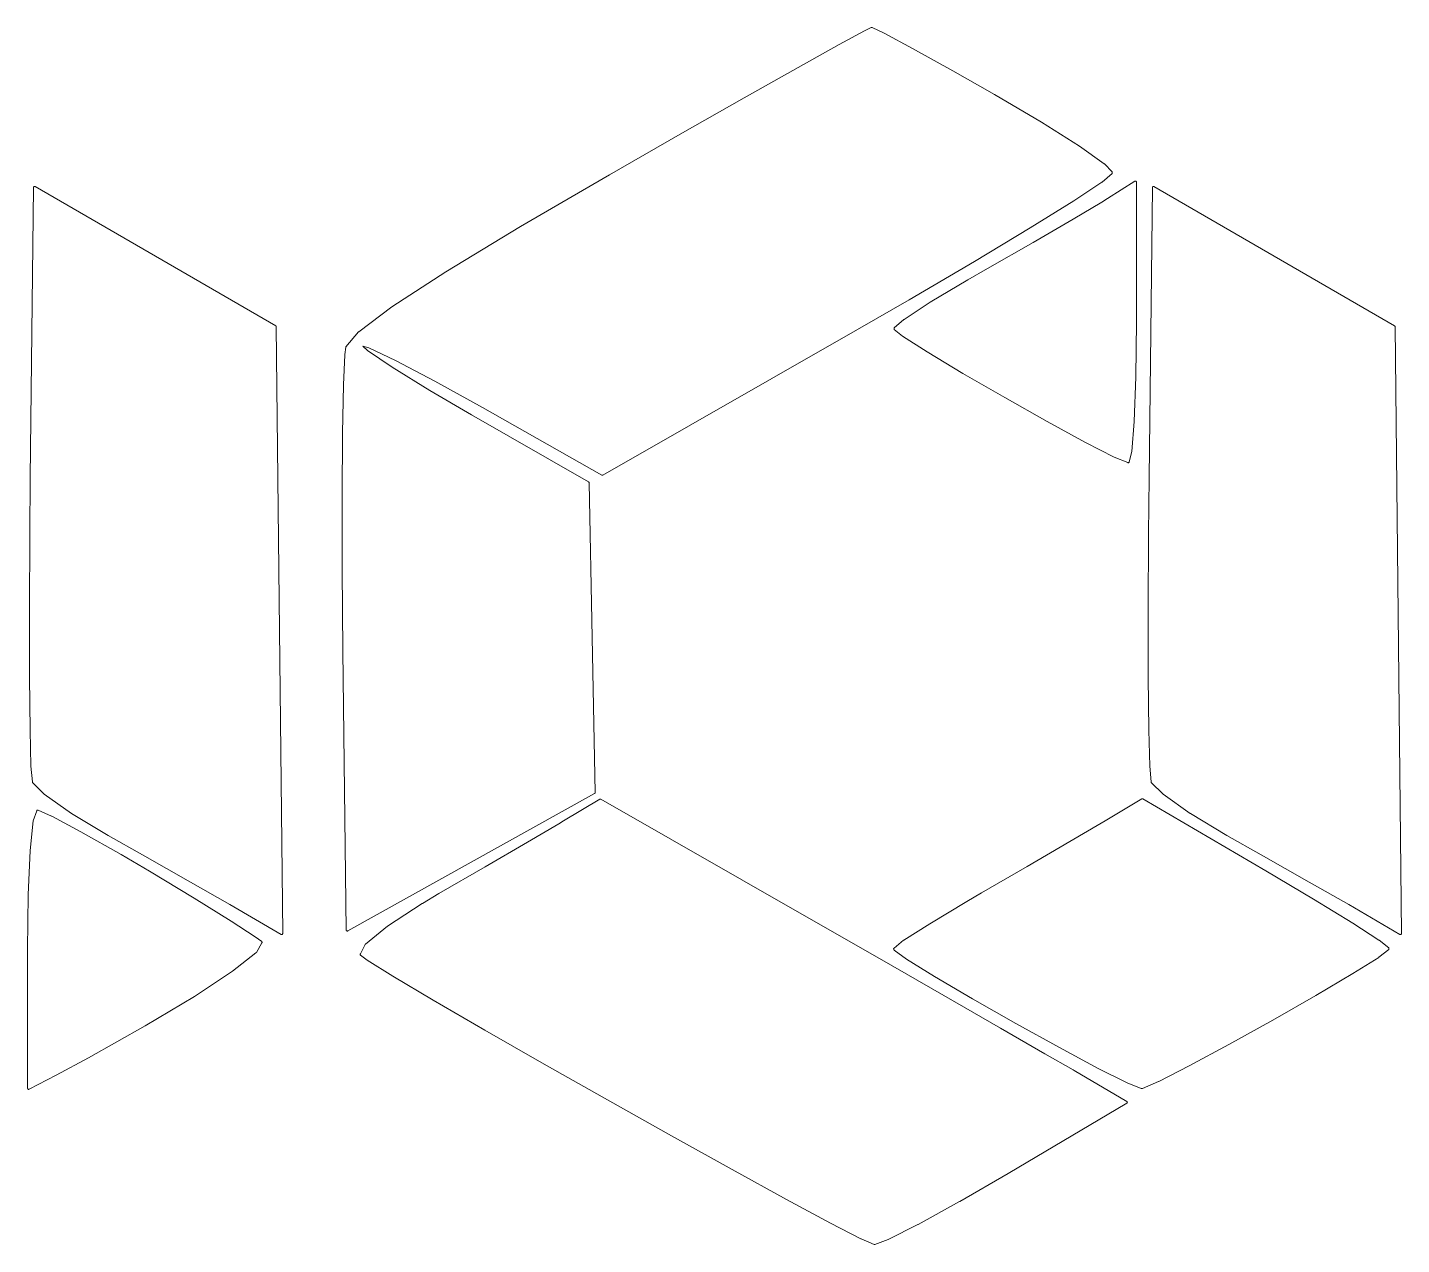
# Model space of a CAD drawing. Header units: millimetres. Extents: x -5 to 795, y -5 to 389.
# Drawn here: x 130.79 to 158.07, y 93 to 117.15 of the extents above; entities that cross this region are included whole.
import ezdxf

# ---------------------------------------------------------------- set-up
doc = ezdxf.new("R2010")
doc.units = ezdxf.units.MM
doc.header["$MEASUREMENT"] = 0
doc.layers.add('Line engraving', color=1, linetype='Continuous', lineweight=0)

msp = doc.modelspace()

# ---------------------------------------------------------------- linework, layer by layer
at = {"layer": 'Line engraving', "linetype": 'Continuous'}
for p, q in [((146.904, 116.814), (147.408, 117.086)), ((147.408, 117.086), (147.543, 117.152)), ((147.408, 117.086), (147.408, 117.086)), ((147.408, 117.086), (147.408, 117.086)), ((147.543, 117.152), (147.547, 117.152)), ((147.547, 117.153), (147.552, 117.154)), ((147.547, 117.152), (147.547, 117.153)), ((147.547, 117.153), (147.547, 117.153)), ((147.552, 117.154), (147.552, 117.154)), ((147.552, 117.154), (147.556, 117.154)), ((147.556, 117.154), (147.556, 117.153)), ((147.556, 117.153), (147.556, 117.153)), ((147.556, 117.153), (147.56, 117.152)), ((147.56, 117.152), (147.56, 117.152)), ((147.56, 117.152), (147.797, 117.04)), ((147.797, 117.04), (147.797, 117.039)), ((147.797, 117.039), (147.797, 117.039)), ((147.797, 117.039), (148.36, 116.737)), ((146.092, 116.359), (146.904, 116.814)), ((146.904, 116.814), (146.904, 116.814)), ((146.904, 116.814), (146.904, 116.814)), ((148.36, 116.737), (148.36, 116.737)), ((148.36, 116.737), (148.36, 116.737)), ((148.36, 116.737), (149.16, 116.292)), ((145.021, 115.756), (146.092, 116.359)), ((146.092, 116.359), (146.092, 116.359)), ((146.092, 116.359), (146.092, 116.359)), ((149.16, 116.292), (149.16, 116.292)), ((149.16, 116.292), (149.16, 116.292)), ((149.16, 116.292), (149.989, 115.822)), ((143.752, 115.034), (145.021, 115.756)), ((145.021, 115.756), (145.021, 115.756)), ((145.021, 115.756), (145.021, 115.756)), ((149.989, 115.822), (149.989, 115.822)), ((149.989, 115.822), (149.989, 115.822)), ((149.989, 115.822), (150.92, 115.275)), ((150.92, 115.275), (150.92, 115.275)), ((150.92, 115.275), (150.924, 115.274)), ((150.924, 115.274), (151.677, 114.798)), ((142.343, 114.227), (143.752, 115.034)), ((143.752, 115.034), (143.752, 115.034)), ((143.752, 115.034), (143.752, 115.034)), ((151.677, 114.798), (151.677, 114.798)), ((151.677, 114.798), (151.677, 114.798)), ((151.677, 114.798), (152.168, 114.448)), ((152.168, 114.448), (152.172, 114.446)), ((152.172, 114.446), (152.172, 114.445)), ((152.172, 114.445), (152.325, 114.286)), ((140.582, 113.205), (142.343, 114.227)), ((142.343, 114.227), (142.343, 114.227)), ((142.343, 114.227), (142.343, 114.227)), ((152.122, 114.084), (151.563, 113.714)), ((152.126, 114.085), (152.122, 114.085)), ((152.122, 114.085), (152.122, 114.084)), ((152.325, 114.256), (152.126, 114.085)), ((152.236, 113.759), (152.773, 114.103)), ((152.325, 114.286), (152.325, 114.284)), ((152.325, 114.284), (152.329, 114.283)), ((152.329, 114.261), (152.325, 114.261)), ((152.325, 114.261), (152.325, 114.259)), ((152.325, 114.259), (152.325, 114.258)), ((152.325, 114.258), (152.325, 114.256)), ((152.329, 114.283), (152.329, 114.281)), ((152.329, 114.281), (152.329, 114.281)), ((152.329, 114.281), (152.329, 114.278)), ((152.329, 114.278), (152.329, 114.276)), ((152.329, 114.276), (152.329, 114.275)), ((152.329, 114.275), (152.329, 114.273)), ((152.329, 114.273), (152.329, 114.271)), ((152.329, 114.271), (152.329, 114.269)), ((152.329, 114.269), (152.329, 114.267)), ((152.329, 114.267), (152.329, 114.266)), ((152.329, 114.266), (152.329, 114.264)), ((152.329, 114.264), (152.329, 114.261)), ((152.773, 114.103), (152.777, 114.103)), ((152.777, 114.104), (152.782, 114.105)), ((152.777, 114.103), (152.777, 114.104)), ((152.777, 114.103), (152.777, 114.103)), ((152.782, 114.105), (152.782, 114.106)), ((152.782, 114.106), (152.786, 114.106)), ((152.782, 114.105), (152.782, 114.105)), ((152.786, 114.106), (152.79, 114.106)), ((152.79, 114.106), (152.79, 114.106)), ((152.79, 114.106), (152.79, 114.106)), ((152.79, 114.106), (152.794, 114.105)), ((152.794, 114.105), (152.794, 114.104)), ((152.794, 114.104), (152.799, 114.103)), ((152.799, 114.103), (152.799, 114.103)), ((152.799, 114.103), (152.799, 114.101)), ((152.799, 114.101), (152.803, 114.099)), ((152.803, 114.099), (152.803, 114.099)), ((152.803, 114.099), (152.803, 114.099)), ((152.803, 114.099), (152.803, 114.096)), ((152.803, 114.096), (152.807, 114.093)), ((152.807, 114.093), (152.807, 114.093)), ((152.807, 114.093), (152.807, 114.092)), ((152.807, 114.092), (152.807, 114.089)), ((152.807, 114.089), (152.807, 114.086)), ((152.807, 114.086), (152.807, 114.085)), ((152.807, 114.085), (152.807, 114.085)), ((152.807, 114.085), (152.807, 111.311)), ((130.846, 108.217), (130.909, 113.979)), ((130.909, 113.979), (130.913, 113.982)), ((130.913, 113.989), (130.917, 113.992)), ((130.913, 113.986), (130.913, 113.989)), ((130.913, 113.982), (130.913, 113.986)), ((130.913, 113.986), (130.913, 113.986)), ((130.913, 113.986), (130.913, 113.986)), ((130.917, 113.994), (130.922, 113.997)), ((130.917, 113.992), (130.917, 113.994)), ((130.917, 113.992), (130.917, 113.992)), ((130.917, 113.992), (130.917, 113.992)), ((130.922, 113.997), (130.926, 113.998)), ((130.922, 113.997), (130.922, 113.997)), ((130.922, 113.997), (130.922, 113.997)), ((130.926, 113.998), (130.93, 114)), ((130.93, 114), (130.93, 114)), ((130.93, 114), (130.93, 114)), ((130.93, 114), (130.93, 114)), ((130.93, 114), (130.934, 114)), ((130.934, 114), (130.934, 114)), ((130.934, 114), (130.934, 114)), ((130.934, 114), (130.939, 113.998)), ((130.939, 113.998), (130.943, 113.997)), ((130.943, 113.997), (133.329, 112.615)), ((153.061, 108.217), (153.124, 113.979)), ((153.124, 113.986), (153.129, 113.989)), ((153.124, 113.982), (153.124, 113.986)), ((153.124, 113.986), (153.124, 113.986)), ((153.124, 113.986), (153.124, 113.986)), ((153.124, 113.979), (153.124, 113.982)), ((153.129, 113.992), (153.133, 113.994)), ((153.129, 113.989), (153.129, 113.992)), ((153.129, 113.992), (153.129, 113.992)), ((153.129, 113.992), (153.129, 113.992)), ((153.133, 113.997), (153.137, 113.998)), ((153.133, 113.994), (153.133, 113.997)), ((153.133, 113.997), (153.133, 113.997)), ((153.133, 113.997), (153.133, 113.997)), ((153.137, 113.998), (153.141, 114)), ((153.141, 114), (153.141, 114)), ((153.141, 114), (153.141, 114)), ((153.141, 114), (153.146, 114)), ((153.146, 114), (153.15, 114)), ((153.15, 114), (153.15, 114)), ((153.15, 114), (153.15, 114)), ((153.15, 114), (153.154, 113.998)), ((153.154, 113.998), (153.154, 113.997)), ((153.154, 113.997), (155.545, 112.615)), ((151.563, 113.713), (150.7, 113.178)), ((151.555, 113.351), (152.122, 113.687)), ((151.563, 113.714), (151.563, 113.714)), ((151.563, 113.714), (151.563, 113.713)), ((152.122, 113.687), (152.236, 113.759)), ((150.755, 112.887), (151.555, 113.351)), ((151.555, 113.351), (151.555, 113.351)), ((139.097, 112.304), (140.582, 113.204)), ((140.582, 113.204), (140.582, 113.205)), ((140.582, 113.205), (140.582, 113.205)), ((150.7, 113.177), (149.591, 112.512)), ((150.7, 113.178), (150.7, 113.178)), ((150.7, 113.178), (150.7, 113.177)), ((149.849, 112.371), (150.755, 112.887)), ((150.755, 112.887), (150.755, 112.887)), ((133.329, 112.615), (135.72, 111.234)), ((149.591, 112.512), (148.296, 111.75)), ((149.591, 112.512), (149.591, 112.512)), ((149.591, 112.512), (149.591, 112.512)), ((155.545, 112.615), (157.931, 111.234)), ((138.026, 111.61), (139.097, 112.304)), ((139.097, 112.304), (139.097, 112.304)), ((139.097, 112.304), (139.097, 112.304)), ((148.711, 111.699), (149.46, 112.147)), ((149.46, 112.147), (149.849, 112.371)), ((149.46, 112.147), (149.46, 112.147)), ((149.46, 112.147), (149.46, 112.147)), ((149.849, 112.371), (149.849, 112.371)), ((149.849, 112.371), (149.849, 112.371)), ((137.366, 111.116), (138.026, 111.609)), ((138.026, 111.609), (138.026, 111.61)), ((138.026, 111.609), (138.026, 111.609)), ((148.296, 111.75), (147.268, 111.159)), ((148.195, 111.361), (148.711, 111.699)), ((148.296, 111.75), (148.296, 111.75)), ((148.296, 111.75), (148.296, 111.75)), ((148.711, 111.699), (148.711, 111.699)), ((148.711, 111.699), (148.711, 111.699)), ((148, 111.192), (148.19, 111.36)), ((148.19, 111.36), (148.195, 111.36)), ((148.195, 111.36), (148.195, 111.361)), ((152.807, 111.31), (152.794, 110.223)), ((152.807, 111.311), (152.807, 111.31)), ((152.807, 111.31), (152.807, 111.31)), ((135.72, 111.234), (135.72, 111.232)), ((135.72, 111.232), (135.724, 111.23)), ((135.724, 111.23), (135.724, 111.229)), ((135.724, 111.229), (135.724, 111.229)), ((135.724, 111.229), (135.729, 111.226)), ((135.729, 111.226), (135.729, 111.223)), ((135.729, 111.223), (135.729, 111.223)), ((135.729, 111.223), (135.729, 111.223)), ((135.729, 111.223), (135.729, 111.219)), ((135.729, 111.219), (135.729, 111.216)), ((135.729, 111.216), (135.792, 105.194)), ((137.112, 110.819), (137.362, 111.113)), ((137.362, 111.113), (137.366, 111.115)), ((137.366, 111.115), (137.366, 111.116)), ((147.268, 111.159), (142.216, 108.269)), ((147.268, 111.159), (147.268, 111.159)), ((147.268, 111.159), (147.268, 111.159)), ((147.996, 111.186), (148, 111.189)), ((147.996, 111.183), (147.996, 111.186)), ((147.996, 111.186), (147.996, 111.186)), ((147.996, 111.186), (147.996, 111.186)), ((147.996, 111.18), (147.996, 111.183)), ((147.996, 111.179), (147.996, 111.18)), ((147.996, 111.175), (147.996, 111.179)), ((147.996, 111.179), (147.996, 111.179)), ((147.996, 111.172), (147.996, 111.175)), ((147.996, 111.168), (147.996, 111.172)), ((147.996, 111.172), (147.996, 111.172)), ((147.996, 111.172), (147.996, 111.172)), ((147.996, 111.165), (147.996, 111.168)), ((148, 111.162), (147.996, 111.165)), ((147.996, 111.165), (147.996, 111.165)), ((147.996, 111.165), (147.996, 111.165)), ((148, 111.189), (148, 111.192)), ((148, 111.16), (148, 111.162)), ((148.161, 111.026), (148, 111.16)), ((157.931, 111.234), (157.936, 111.232)), ((157.936, 111.232), (157.936, 111.23)), ((157.936, 111.23), (157.94, 111.229)), ((157.94, 111.229), (157.94, 111.229)), ((157.94, 111.229), (157.94, 111.226)), ((157.94, 111.226), (157.94, 111.223)), ((157.94, 111.223), (157.94, 111.223)), ((157.94, 111.223), (157.94, 111.223)), ((157.94, 111.223), (157.944, 111.219)), ((157.944, 111.219), (157.944, 111.216)), ((157.944, 111.216), (158.071, 99.172)), ((137.091, 110.662), (137.108, 110.808)), ((137.108, 110.815), (137.112, 110.817)), ((137.108, 110.814), (137.108, 110.815)), ((137.108, 110.813), (137.108, 110.814)), ((137.108, 110.811), (137.108, 110.813)), ((137.108, 110.808), (137.108, 110.811)), ((137.112, 110.817), (137.112, 110.819)), ((137.565, 110.797), (137.447, 110.831)), ((137.447, 110.831), (137.54, 110.743)), ((138.098, 110.544), (137.565, 110.797)), ((148.165, 111.026), (148.161, 111.026)), ((148.165, 111.025), (148.165, 111.026)), ((148.652, 110.714), (148.165, 111.025)), ((137.062, 110.063), (137.091, 110.66)), ((137.091, 110.661), (137.091, 110.662)), ((137.091, 110.66), (137.091, 110.661)), ((137.54, 110.743), (138.031, 110.414)), ((138.881, 110.134), (138.098, 110.544)), ((149.363, 110.289), (148.652, 110.714)), ((148.652, 110.714), (148.652, 110.714)), ((148.652, 110.714), (148.652, 110.714)), ((138.031, 110.414), (138.78, 109.952)), ((150.192, 109.809), (149.363, 110.289)), ((149.363, 110.289), (149.363, 110.289)), ((149.363, 110.289), (149.363, 110.289)), ((152.794, 110.223), (152.765, 109.336)), ((152.794, 110.223), (152.794, 110.223)), ((152.794, 110.223), (152.794, 110.223)), ((137.045, 109.102), (137.062, 110.063)), ((137.062, 110.063), (137.062, 110.063)), ((137.062, 110.063), (137.062, 110.063)), ((138.78, 109.952), (139.609, 109.468)), ((139.825, 109.611), (138.881, 110.134)), ((151.034, 109.333), (150.192, 109.809)), ((150.192, 109.809), (150.192, 109.809)), ((150.192, 109.809), (150.192, 109.809)), ((139.609, 109.468), (141.928, 108.138)), ((142.194, 108.269), (139.825, 109.611)), ((139.825, 109.611), (139.825, 109.611)), ((151.038, 109.333), (151.034, 109.333)), ((151.038, 109.332), (151.038, 109.333)), ((151.796, 108.919), (151.038, 109.332)), ((152.765, 109.335), (152.718, 108.741)), ((152.765, 109.336), (152.765, 109.335)), ((152.765, 109.335), (152.765, 109.335)), ((137.036, 107.853), (137.045, 109.102)), ((137.045, 109.102), (137.045, 109.102)), ((137.045, 109.102), (137.045, 109.102)), ((152.363, 108.628), (151.796, 108.919)), ((151.796, 108.919), (151.796, 108.919)), ((151.796, 108.919), (151.796, 108.919)), ((152.363, 108.627), (152.363, 108.628)), ((152.363, 108.628), (152.363, 108.628)), ((152.638, 108.517), (152.363, 108.627)), ((152.718, 108.737), (152.667, 108.531)), ((152.718, 108.741), (152.718, 108.739)), ((152.718, 108.739), (152.718, 108.737)), ((152.642, 108.516), (152.638, 108.517)), ((152.642, 108.516), (152.642, 108.516)), ((152.642, 108.516), (152.642, 108.516)), ((152.646, 108.516), (152.642, 108.516)), ((152.642, 108.516), (152.642, 108.516)), ((152.651, 108.516), (152.646, 108.516)), ((152.655, 108.518), (152.651, 108.516)), ((152.651, 108.516), (152.651, 108.516)), ((152.651, 108.516), (152.651, 108.516)), ((152.659, 108.519), (152.655, 108.518)), ((152.663, 108.524), (152.659, 108.522)), ((152.659, 108.522), (152.659, 108.52)), ((152.659, 108.52), (152.659, 108.52)), ((152.659, 108.52), (152.659, 108.519)), ((152.667, 108.531), (152.663, 108.528)), ((152.663, 108.528), (152.663, 108.525)), ((152.663, 108.525), (152.663, 108.525)), ((152.663, 108.525), (152.663, 108.524)), ((130.837, 107.106), (130.846, 108.217)), ((130.846, 108.217), (130.846, 108.217)), ((130.846, 108.217), (130.846, 108.217)), ((141.928, 108.138), (141.932, 108.135)), ((141.932, 108.135), (141.936, 108.133)), ((141.936, 108.133), (141.936, 108.133)), ((141.936, 108.133), (141.936, 108.133)), ((141.936, 108.133), (141.936, 108.13)), ((141.936, 108.13), (141.941, 108.127)), ((141.941, 108.127), (141.941, 108.127)), ((141.941, 108.127), (141.941, 108.126)), ((141.941, 108.126), (141.941, 108.123)), ((141.941, 108.123), (141.941, 108.119)), ((141.941, 108.119), (142, 105.044)), ((142.199, 108.268), (142.194, 108.269)), ((142.203, 108.267), (142.199, 108.268)), ((142.207, 108.267), (142.203, 108.267)), ((142.203, 108.267), (142.203, 108.267)), ((142.203, 108.267), (142.203, 108.267)), ((142.211, 108.267), (142.207, 108.267)), ((142.216, 108.269), (142.211, 108.268)), ((142.211, 108.268), (142.211, 108.267)), ((142.211, 108.267), (142.211, 108.267)), ((142.211, 108.267), (142.211, 108.267)), ((153.048, 107.106), (153.061, 108.217)), ((153.061, 108.217), (153.061, 108.217)), ((153.061, 108.217), (153.061, 108.217)), ((137.04, 106.389), (137.036, 107.853)), ((137.036, 107.853), (137.036, 107.853)), ((137.036, 107.853), (137.036, 107.853)), ((130.829, 105.582), (130.837, 107.106)), ((130.837, 107.106), (130.837, 107.106)), ((130.837, 107.106), (130.837, 107.106)), ((153.04, 105.582), (153.048, 107.106)), ((153.048, 107.106), (153.048, 107.106)), ((153.048, 107.106), (153.048, 107.106)), ((137.053, 104.785), (137.04, 106.389)), ((137.04, 106.389), (137.04, 106.389)), ((137.04, 106.389), (137.04, 106.389)), ((130.829, 105.581), (130.829, 105.582)), ((130.833, 104.259), (130.829, 105.581)), ((130.829, 105.581), (130.829, 105.581)), ((153.04, 105.581), (153.04, 105.582)), ((153.044, 104.259), (153.04, 105.581)), ((153.04, 105.581), (153.04, 105.581)), ((135.792, 105.194), (135.792, 105.194)), ((135.792, 105.194), (135.86, 99.172)), ((142, 105.044), (142.063, 101.969)), ((137.121, 99.241), (137.053, 104.785)), ((137.053, 104.785), (137.053, 104.785)), ((137.053, 104.785), (137.053, 104.785)), ((130.833, 104.258), (130.833, 104.259)), ((130.841, 103.205), (130.833, 104.258)), ((130.833, 104.258), (130.833, 104.258)), ((153.044, 104.258), (153.044, 104.259)), ((153.052, 103.205), (153.044, 104.258)), ((153.044, 104.258), (153.044, 104.258)), ((130.858, 102.491), (130.841, 103.205)), ((130.841, 103.205), (130.841, 103.205)), ((130.841, 103.205), (130.841, 103.205)), ((153.074, 102.491), (153.052, 103.205)), ((153.052, 103.205), (153.052, 103.205)), ((153.052, 103.205), (153.052, 103.205)), ((130.858, 102.49), (130.858, 102.491)), ((130.858, 102.491), (130.858, 102.491)), ((130.888, 102.185), (130.858, 102.49)), ((153.074, 102.49), (153.074, 102.491)), ((153.074, 102.491), (153.074, 102.491)), ((153.099, 102.185), (153.074, 102.49)), ((130.888, 102.18), (130.888, 102.185)), ((130.888, 102.178), (130.888, 102.18)), ((130.888, 102.175), (130.888, 102.178)), ((130.888, 102.178), (130.888, 102.178)), ((130.888, 102.178), (130.888, 102.178)), ((130.892, 102.172), (130.888, 102.175)), ((131.125, 101.938), (130.892, 102.172)), ((153.099, 102.18), (153.099, 102.185)), ((153.099, 102.178), (153.099, 102.18)), ((153.103, 102.175), (153.099, 102.178)), ((153.099, 102.178), (153.099, 102.178)), ((153.099, 102.178), (153.099, 102.178)), ((153.103, 102.172), (153.103, 102.175)), ((153.336, 101.938), (153.103, 102.172)), ((131.125, 101.937), (131.125, 101.938)), ((131.125, 101.936), (131.125, 101.937)), ((131.666, 101.555), (131.125, 101.936)), ((142.051, 101.95), (139.601, 100.587)), ((141.433, 101.405), (142.152, 101.835)), ((142.055, 101.952), (142.051, 101.95)), ((142.051, 101.95), (142.051, 101.95)), ((142.051, 101.95), (142.051, 101.95)), ((142.059, 101.958), (142.055, 101.955)), ((142.055, 101.955), (142.055, 101.955)), ((142.055, 101.955), (142.055, 101.955)), ((142.055, 101.955), (142.055, 101.952)), ((142.063, 101.969), (142.059, 101.968)), ((142.059, 101.968), (142.063, 101.968)), ((142.063, 101.968), (142.059, 101.965)), ((142.059, 101.965), (142.059, 101.961)), ((142.059, 101.961), (142.059, 101.961)), ((142.059, 101.961), (142.059, 101.961)), ((142.059, 101.961), (142.059, 101.958)), ((142.152, 101.836), (142.156, 101.837)), ((142.152, 101.835), (142.152, 101.836)), ((142.152, 101.836), (142.152, 101.836)), ((142.156, 101.837), (142.161, 101.838)), ((142.161, 101.838), (142.161, 101.838)), ((142.161, 101.838), (142.161, 101.838)), ((142.161, 101.838), (142.165, 101.838)), ((142.165, 101.838), (142.165, 101.838)), ((142.165, 101.838), (142.165, 101.838)), ((142.165, 101.838), (142.165, 101.838)), ((142.165, 101.838), (142.169, 101.837)), ((142.169, 101.837), (142.173, 101.836)), ((142.173, 101.836), (142.173, 101.836)), ((142.173, 101.836), (142.173, 101.836)), ((142.173, 101.836), (146.35, 99.447)), ((152.189, 101.41), (152.913, 101.844)), ((152.913, 101.844), (152.917, 101.845)), ((152.917, 101.846), (152.921, 101.847)), ((152.917, 101.845), (152.917, 101.846)), ((152.917, 101.845), (152.917, 101.845)), ((152.921, 101.847), (152.921, 101.847)), ((152.921, 101.847), (152.921, 101.847)), ((152.921, 101.847), (152.926, 101.847)), ((152.926, 101.847), (152.93, 101.847)), ((152.93, 101.847), (152.93, 101.847)), ((152.93, 101.847), (152.93, 101.847)), ((152.93, 101.847), (152.934, 101.846)), ((152.934, 101.846), (152.934, 101.845)), ((152.934, 101.845), (152.938, 101.845)), ((152.938, 101.845), (152.938, 101.845)), ((152.938, 101.845), (155.376, 100.417)), ((153.336, 101.937), (153.336, 101.938)), ((153.34, 101.936), (153.336, 101.937)), ((153.878, 101.555), (153.34, 101.936)), ((130.905, 101.411), (130.973, 101.608)), ((130.973, 101.611), (130.973, 101.614)), ((130.973, 101.614), (130.977, 101.614)), ((130.973, 101.608), (130.973, 101.611)), ((130.977, 101.617), (130.981, 101.619)), ((130.977, 101.615), (130.977, 101.617)), ((130.977, 101.614), (130.977, 101.615)), ((130.981, 101.62), (130.985, 101.621)), ((130.981, 101.619), (130.981, 101.62)), ((130.981, 101.619), (130.981, 101.619)), ((130.985, 101.621), (130.985, 101.622)), ((130.985, 101.622), (130.985, 101.622)), ((130.985, 101.622), (130.989, 101.622)), ((130.989, 101.622), (130.989, 101.623)), ((130.989, 101.623), (130.994, 101.623)), ((130.994, 101.623), (130.994, 101.623)), ((130.994, 101.623), (130.994, 101.623)), ((130.994, 101.623), (130.998, 101.622)), ((130.998, 101.622), (131.002, 101.621)), ((131.002, 101.621), (131.269, 101.503)), ((131.269, 101.503), (131.269, 101.502)), ((131.269, 101.502), (131.273, 101.502)), ((131.273, 101.502), (131.853, 101.19)), ((131.666, 101.554), (131.666, 101.555)), ((131.666, 101.555), (131.666, 101.555)), ((132.394, 101.118), (131.666, 101.554)), ((153.882, 101.555), (153.878, 101.555)), ((153.882, 101.554), (153.882, 101.555)), ((154.605, 101.118), (153.882, 101.554)), ((130.846, 100.82), (130.905, 101.406)), ((130.905, 101.408), (130.905, 101.411)), ((130.905, 101.406), (130.905, 101.408)), ((140.718, 100.985), (141.34, 101.35)), ((141.34, 101.35), (141.433, 101.405)), ((151.487, 100.997), (152.105, 101.36)), ((152.105, 101.36), (152.189, 101.41)), ((131.853, 101.19), (131.853, 101.19)), ((131.853, 101.19), (131.853, 101.19)), ((131.853, 101.19), (132.648, 100.738)), ((133.076, 100.735), (132.394, 101.118)), ((132.394, 101.118), (132.394, 101.118)), ((132.394, 101.118), (132.394, 101.118)), ((139.876, 100.493), (140.718, 100.985)), ((140.718, 100.985), (140.718, 100.985)), ((150.641, 100.505), (151.487, 100.997)), ((155.287, 100.735), (154.605, 101.118)), ((154.605, 101.118), (154.605, 101.118)), ((154.605, 101.118), (154.605, 101.118)), ((130.807, 99.938), (130.846, 100.819)), ((130.846, 100.819), (130.846, 100.82)), ((130.846, 100.819), (130.846, 100.819)), ((132.648, 100.738), (132.648, 100.738)), ((132.648, 100.738), (132.648, 100.738)), ((132.648, 100.738), (133.211, 100.407)), ((134.028, 100.193), (133.076, 100.735)), ((133.076, 100.735), (133.076, 100.735)), ((156.239, 100.193), (155.287, 100.735)), ((155.287, 100.735), (155.287, 100.735)), ((133.211, 100.407), (133.211, 100.407)), ((133.211, 100.407), (133.211, 100.407)), ((133.211, 100.407), (134.1, 99.874)), ((139.601, 100.587), (137.15, 99.223)), ((138.957, 99.964), (139.876, 100.493)), ((139.601, 100.587), (139.601, 100.587)), ((139.876, 100.493), (139.876, 100.493)), ((149.731, 99.978), (150.641, 100.505)), ((150.641, 100.505), (150.641, 100.505)), ((155.376, 100.417), (155.376, 100.417)), ((155.376, 100.417), (155.376, 100.417)), ((155.376, 100.417), (156.323, 99.854)), ((134.806, 99.745), (134.028, 100.193)), ((157.022, 99.745), (156.239, 100.193)), ((130.791, 98.855), (130.807, 99.937)), ((130.807, 99.937), (130.807, 99.938)), ((130.807, 99.937), (130.807, 99.937)), ((134.1, 99.874), (134.1, 99.874)), ((134.1, 99.874), (134.1, 99.874)), ((134.1, 99.874), (134.832, 99.42)), ((138.632, 99.769), (138.957, 99.964)), ((138.957, 99.964), (138.957, 99.964)), ((138.957, 99.964), (138.957, 99.964)), ((149.439, 99.807), (149.731, 99.978)), ((149.731, 99.978), (149.731, 99.978)), ((149.731, 99.978), (149.731, 99.978)), ((156.323, 99.854), (156.323, 99.854)), ((156.323, 99.854), (156.323, 99.853)), ((156.323, 99.853), (157.102, 99.377)), ((135.826, 99.153), (134.806, 99.745)), ((137.938, 99.316), (138.627, 99.768)), ((138.627, 99.768), (138.632, 99.768)), ((138.632, 99.768), (138.632, 99.769)), ((148.703, 99.366), (149.439, 99.807)), ((149.439, 99.807), (149.439, 99.807)), ((149.439, 99.807), (149.439, 99.807)), ((158.037, 99.153), (157.022, 99.745)), ((134.832, 99.42), (134.832, 99.42)), ((134.832, 99.42), (134.832, 99.42)), ((134.832, 99.42), (135.314, 99.107)), ((137.502, 98.962), (137.938, 99.315)), ((137.938, 99.315), (137.938, 99.316)), ((137.938, 99.315), (137.938, 99.315)), ((146.35, 99.447), (146.35, 99.447)), ((146.35, 99.447), (147.704, 98.673)), ((148.19, 99.038), (148.703, 99.366)), ((148.703, 99.366), (148.703, 99.366)), ((148.703, 99.366), (148.703, 99.366)), ((157.102, 99.377), (157.102, 99.377)), ((157.102, 99.377), (157.102, 99.377)), ((157.102, 99.377), (157.623, 99.039)), ((135.314, 99.107), (135.314, 99.107)), ((135.314, 99.107), (135.314, 99.106)), ((135.314, 99.106), (135.441, 99.012)), ((135.83, 99.152), (135.826, 99.153)), ((135.826, 99.153), (135.826, 99.153)), ((135.826, 99.153), (135.826, 99.153)), ((135.835, 99.15), (135.83, 99.152)), ((135.835, 99.15), (135.835, 99.15)), ((135.839, 99.15), (135.835, 99.15)), ((135.835, 99.15), (135.835, 99.15)), ((135.843, 99.152), (135.839, 99.15)), ((135.839, 99.15), (135.839, 99.15)), ((135.839, 99.15), (135.839, 99.15)), ((135.839, 99.15), (135.839, 99.15)), ((135.847, 99.153), (135.843, 99.152)), ((135.851, 99.155), (135.847, 99.153)), ((135.847, 99.153), (135.847, 99.153)), ((135.847, 99.153), (135.847, 99.153)), ((135.856, 99.161), (135.851, 99.158)), ((135.851, 99.158), (135.851, 99.158)), ((135.851, 99.158), (135.851, 99.158)), ((135.851, 99.158), (135.851, 99.155)), ((135.86, 99.171), (135.856, 99.168)), ((135.856, 99.168), (135.856, 99.164)), ((135.856, 99.164), (135.856, 99.164)), ((135.856, 99.164), (135.856, 99.164)), ((135.856, 99.164), (135.856, 99.161)), ((135.86, 99.172), (135.86, 99.172)), ((135.86, 99.172), (135.86, 99.171)), ((137.121, 99.238), (137.121, 99.241)), ((137.121, 99.235), (137.121, 99.238)), ((137.121, 99.234), (137.121, 99.235)), ((137.121, 99.235), (137.121, 99.235)), ((137.125, 99.232), (137.121, 99.234)), ((137.125, 99.229), (137.125, 99.232)), ((137.125, 99.228), (137.125, 99.229)), ((137.129, 99.226), (137.125, 99.228)), ((137.125, 99.228), (137.125, 99.228)), ((137.129, 99.224), (137.129, 99.226)), ((137.134, 99.224), (137.129, 99.224)), ((137.134, 99.223), (137.134, 99.224)), ((137.134, 99.222), (137.134, 99.223)), ((137.138, 99.221), (137.134, 99.222)), ((137.142, 99.221), (137.138, 99.221)), ((137.138, 99.221), (137.138, 99.221)), ((137.138, 99.221), (137.138, 99.221)), ((137.146, 99.221), (137.142, 99.221)), ((137.15, 99.222), (137.146, 99.221)), ((137.146, 99.221), (137.146, 99.221)), ((137.146, 99.221), (137.146, 99.221)), ((137.15, 99.223), (137.15, 99.222)), ((147.996, 98.883), (148.186, 99.037)), ((148.186, 99.037), (148.19, 99.037)), ((148.19, 99.037), (148.19, 99.038)), ((157.623, 99.039), (157.627, 99.038)), ((157.627, 99.038), (157.627, 99.037)), ((157.627, 99.037), (157.817, 98.888)), ((158.041, 99.152), (158.037, 99.153)), ((158.037, 99.153), (158.037, 99.153)), ((158.037, 99.153), (158.037, 99.153)), ((158.046, 99.15), (158.041, 99.152)), ((158.046, 99.15), (158.046, 99.15)), ((158.05, 99.15), (158.046, 99.15)), ((158.046, 99.15), (158.046, 99.15)), ((158.054, 99.15), (158.05, 99.15)), ((158.058, 99.152), (158.054, 99.15)), ((158.054, 99.15), (158.054, 99.15)), ((158.054, 99.15), (158.054, 99.15)), ((158.063, 99.155), (158.058, 99.153)), ((158.058, 99.153), (158.058, 99.153)), ((158.058, 99.153), (158.058, 99.153)), ((158.058, 99.153), (158.058, 99.152)), ((158.067, 99.158), (158.063, 99.155)), ((158.071, 99.164), (158.067, 99.161)), ((158.067, 99.161), (158.067, 99.158)), ((158.067, 99.158), (158.067, 99.158)), ((158.067, 99.158), (158.067, 99.158)), ((158.071, 99.172), (158.071, 99.172)), ((158.071, 99.172), (158.071, 99.171)), ((158.071, 99.171), (158.071, 99.168)), ((158.071, 99.168), (158.071, 99.164)), ((158.071, 99.164), (158.071, 99.164)), ((158.071, 99.164), (158.071, 99.164)), ((130.791, 96.1), (130.791, 98.855)), ((130.791, 98.855), (130.791, 98.855)), ((130.791, 98.855), (130.791, 98.855)), ((135.327, 98.79), (134.861, 98.425)), ((135.331, 98.79), (135.327, 98.79)), ((135.327, 98.79), (135.327, 98.79)), ((135.335, 98.795), (135.331, 98.793)), ((135.331, 98.793), (135.331, 98.79)), ((135.445, 98.984), (135.335, 98.796)), ((135.335, 98.796), (135.335, 98.795)), ((135.335, 98.795), (135.335, 98.795)), ((135.441, 99.012), (135.441, 99.011)), ((135.441, 99.011), (135.441, 99.011)), ((135.441, 99.011), (135.445, 99.009)), ((135.445, 99.009), (135.445, 99.007)), ((135.445, 99.007), (135.445, 99.006)), ((135.445, 99.006), (135.445, 99.005)), ((135.445, 99.005), (135.445, 99.002)), ((135.445, 99.002), (135.449, 99)), ((135.449, 98.991), (135.445, 98.988)), ((135.445, 98.988), (135.445, 98.985)), ((135.445, 98.985), (135.445, 98.984)), ((135.445, 98.984), (135.445, 98.984)), ((135.449, 99), (135.449, 98.999)), ((135.449, 98.999), (135.449, 98.998)), ((135.449, 98.998), (135.449, 98.996)), ((135.449, 98.996), (135.449, 98.993)), ((135.449, 98.993), (135.449, 98.992)), ((135.449, 98.992), (135.449, 98.991)), ((137.396, 98.763), (137.4, 98.766)), ((137.396, 98.76), (137.396, 98.763)), ((137.396, 98.759), (137.396, 98.76)), ((137.396, 98.756), (137.396, 98.759)), ((137.396, 98.759), (137.396, 98.759)), ((137.396, 98.752), (137.396, 98.756)), ((137.4, 98.767), (137.497, 98.956)), ((137.4, 98.766), (137.4, 98.767)), ((137.4, 98.766), (137.4, 98.766)), ((137.497, 98.959), (137.502, 98.961)), ((137.497, 98.957), (137.497, 98.959)), ((137.497, 98.956), (137.497, 98.957)), ((137.497, 98.956), (137.497, 98.956)), ((137.502, 98.961), (137.502, 98.962)), ((137.502, 98.962), (137.502, 98.962)), ((147.987, 98.872), (147.992, 98.875)), ((147.987, 98.87), (147.987, 98.872)), ((147.987, 98.872), (147.987, 98.872)), ((147.987, 98.868), (147.987, 98.87)), ((147.987, 98.865), (147.987, 98.868)), ((147.987, 98.864), (147.987, 98.865)), ((147.987, 98.863), (147.987, 98.864)), ((147.992, 98.861), (147.987, 98.863)), ((147.992, 98.879), (147.996, 98.881)), ((147.992, 98.878), (147.992, 98.879)), ((147.992, 98.877), (147.992, 98.878)), ((147.992, 98.875), (147.992, 98.877)), ((147.992, 98.858), (147.992, 98.861)), ((147.996, 98.849), (147.992, 98.858)), ((147.996, 98.881), (147.996, 98.883)), ((147.996, 98.848), (147.996, 98.849)), ((147.996, 98.846), (147.996, 98.848)), ((147.996, 98.844), (147.996, 98.846)), ((147.996, 98.843), (147.996, 98.844)), ((148, 98.842), (147.996, 98.843)), ((148, 98.841), (148, 98.842)), ((148.241, 98.661), (148, 98.841)), ((157.817, 98.855), (157.623, 98.7)), ((157.817, 98.888), (157.817, 98.888)), ((157.817, 98.888), (157.817, 98.887)), ((157.817, 98.887), (157.817, 98.885)), ((157.817, 98.885), (157.821, 98.883)), ((157.821, 98.861), (157.817, 98.858)), ((157.817, 98.858), (157.817, 98.855)), ((157.817, 98.855), (157.817, 98.855)), ((157.817, 98.855), (157.817, 98.855)), ((157.821, 98.883), (157.821, 98.882)), ((157.821, 98.882), (157.821, 98.882)), ((157.821, 98.882), (157.821, 98.878)), ((157.821, 98.878), (157.821, 98.876)), ((157.821, 98.876), (157.821, 98.875)), ((157.821, 98.875), (157.821, 98.874)), ((157.821, 98.874), (157.821, 98.872)), ((157.821, 98.872), (157.821, 98.868)), ((157.821, 98.868), (157.821, 98.868)), ((157.821, 98.868), (157.821, 98.867)), ((157.821, 98.867), (157.821, 98.864)), ((157.821, 98.864), (157.821, 98.861)), ((157.821, 98.861), (157.821, 98.861)), ((157.821, 98.861), (157.821, 98.861)), ((137.396, 98.749), (137.396, 98.752)), ((137.396, 98.752), (137.396, 98.752)), ((137.396, 98.752), (137.396, 98.752)), ((137.4, 98.745), (137.396, 98.749)), ((137.4, 98.742), (137.4, 98.745)), ((137.4, 98.745), (137.4, 98.745)), ((137.4, 98.745), (137.4, 98.745)), ((137.404, 98.74), (137.4, 98.742)), ((137.536, 98.646), (137.404, 98.74)), ((137.404, 98.74), (137.404, 98.74)), ((137.404, 98.74), (137.404, 98.74)), ((137.536, 98.645), (137.536, 98.646)), ((137.536, 98.646), (137.536, 98.646)), ((138.043, 98.326), (137.536, 98.645)), ((147.704, 98.673), (147.704, 98.673)), ((147.704, 98.673), (148.982, 97.939)), ((148.246, 98.661), (148.241, 98.661)), ((148.246, 98.66), (148.246, 98.661)), ((148.796, 98.321), (148.246, 98.66)), ((157.618, 98.698), (157.106, 98.376)), ((157.623, 98.7), (157.618, 98.699)), ((157.618, 98.699), (157.618, 98.698)), ((134.861, 98.424), (134.104, 97.925)), ((134.861, 98.425), (134.861, 98.424)), ((134.861, 98.424), (134.861, 98.424)), ((138.847, 97.85), (138.043, 98.326)), ((138.043, 98.326), (138.043, 98.326)), ((138.043, 98.326), (138.043, 98.326)), ((149.553, 97.878), (148.796, 98.321)), ((148.796, 98.321), (148.796, 98.321)), ((148.796, 98.321), (148.796, 98.321)), ((157.102, 98.375), (156.37, 97.941)), ((157.106, 98.375), (157.102, 98.375)), ((157.106, 98.376), (157.106, 98.375)), ((148.982, 97.939), (148.982, 97.939)), ((148.982, 97.939), (148.982, 97.939)), ((148.982, 97.939), (150.107, 97.294)), ((156.37, 97.941), (155.515, 97.454)), ((156.37, 97.941), (156.37, 97.941)), ((156.37, 97.941), (156.37, 97.941)), ((134.104, 97.925), (133.126, 97.338)), ((134.104, 97.925), (134.104, 97.925)), ((134.104, 97.925), (134.104, 97.925)), ((139.871, 97.255), (138.847, 97.85)), ((138.847, 97.85), (138.847, 97.85)), ((138.847, 97.85), (138.847, 97.85)), ((150.412, 97.388), (149.553, 97.878)), ((149.553, 97.878), (149.553, 97.878)), ((149.553, 97.878), (149.553, 97.878)), ((155.515, 97.454), (154.644, 96.969)), ((155.515, 97.454), (155.515, 97.454)), ((155.515, 97.454), (155.515, 97.454)), ((133.126, 97.337), (132.001, 96.704)), ((133.126, 97.338), (133.126, 97.338)), ((133.126, 97.338), (133.126, 97.337)), ((141.048, 96.581), (139.871, 97.255)), ((139.871, 97.255), (139.871, 97.255)), ((139.871, 97.255), (139.871, 97.255)), ((150.107, 97.294), (150.107, 97.294)), ((150.107, 97.294), (150.107, 97.294)), ((150.107, 97.294), (150.992, 96.786)), ((151.279, 96.909), (150.412, 97.388)), ((150.412, 97.388), (150.412, 97.388)), ((150.412, 97.388), (150.412, 97.388)), ((152.05, 96.496), (151.279, 96.909)), ((151.279, 96.909), (151.279, 96.909)), ((151.279, 96.909), (151.279, 96.909)), ((154.644, 96.969), (153.856, 96.544)), ((154.644, 96.969), (154.644, 96.969)), ((154.644, 96.969), (154.644, 96.969)), ((132.001, 96.704), (131.362, 96.363)), ((132.001, 96.704), (132.001, 96.704)), ((132.001, 96.704), (132.001, 96.704)), ((142.304, 95.868), (141.048, 96.581)), ((141.048, 96.581), (141.048, 96.581)), ((141.048, 96.581), (141.048, 96.581)), ((150.992, 96.786), (150.992, 96.786)), ((150.992, 96.786), (150.992, 96.786)), ((150.992, 96.786), (151.55, 96.464)), ((131.362, 96.363), (130.824, 96.081)), ((131.362, 96.363), (131.362, 96.363)), ((131.362, 96.363), (131.362, 96.363)), ((151.55, 96.464), (151.55, 96.464)), ((151.55, 96.464), (151.55, 96.464)), ((151.55, 96.464), (151.571, 96.45)), ((151.571, 96.45), (151.571, 96.45)), ((151.571, 96.45), (152.617, 95.841)), ((152.621, 96.207), (152.05, 96.496)), ((152.05, 96.496), (152.05, 96.496)), ((152.05, 96.496), (152.05, 96.496)), ((153.856, 96.544), (153.251, 96.235)), ((153.856, 96.544), (153.856, 96.544)), ((153.856, 96.544), (153.856, 96.544)), ((130.791, 96.096), (130.791, 96.1)), ((130.791, 96.093), (130.791, 96.096)), ((130.795, 96.093), (130.791, 96.093)), ((130.795, 96.09), (130.795, 96.093)), ((130.795, 96.093), (130.795, 96.093)), ((130.795, 96.087), (130.795, 96.09)), ((130.795, 96.086), (130.795, 96.087)), ((130.799, 96.084), (130.795, 96.086)), ((130.795, 96.086), (130.795, 96.086)), ((130.803, 96.082), (130.799, 96.084)), ((130.803, 96.081), (130.803, 96.082)), ((130.803, 96.082), (130.803, 96.082)), ((130.803, 96.08), (130.803, 96.081)), ((130.807, 96.079), (130.803, 96.08)), ((130.812, 96.079), (130.807, 96.079)), ((130.807, 96.079), (130.807, 96.079)), ((130.807, 96.079), (130.807, 96.079)), ((130.816, 96.079), (130.812, 96.079)), ((130.82, 96.08), (130.816, 96.079)), ((130.816, 96.079), (130.816, 96.079)), ((130.816, 96.079), (130.816, 96.079)), ((130.824, 96.081), (130.82, 96.08)), ((152.625, 96.207), (152.621, 96.207)), ((152.625, 96.206), (152.625, 96.207)), ((152.9, 96.097), (152.625, 96.206)), ((152.9, 96.096), (152.9, 96.097)), ((152.904, 96.096), (152.9, 96.096)), ((152.9, 96.096), (152.9, 96.096)), ((152.909, 96.096), (152.904, 96.095)), ((152.904, 96.095), (152.904, 96.096)), ((152.926, 96.097), (152.909, 96.096)), ((152.909, 96.096), (152.909, 96.096)), ((152.93, 96.099), (152.926, 96.098)), ((152.926, 96.098), (152.926, 96.097)), ((153.247, 96.234), (152.93, 96.099)), ((153.251, 96.235), (153.247, 96.234)), ((153.251, 96.235), (153.251, 96.235)), ((143.574, 95.156), (142.304, 95.868)), ((142.304, 95.868), (142.304, 95.868)), ((142.304, 95.868), (142.304, 95.868)), ((152.617, 95.805), (150.26, 94.408)), ((152.617, 95.841), (152.621, 95.839)), ((152.621, 95.807), (152.617, 95.805)), ((152.621, 95.839), (152.621, 95.837)), ((152.621, 95.837), (152.621, 95.837)), ((152.621, 95.837), (152.621, 95.837)), ((152.621, 95.837), (152.625, 95.834)), ((152.625, 95.813), (152.621, 95.81)), ((152.621, 95.81), (152.621, 95.81)), ((152.621, 95.81), (152.621, 95.81)), ((152.621, 95.81), (152.621, 95.807)), ((152.625, 95.834), (152.625, 95.831)), ((152.625, 95.831), (152.625, 95.83)), ((152.625, 95.83), (152.625, 95.83)), ((152.625, 95.83), (152.625, 95.827)), ((152.625, 95.827), (152.629, 95.824)), ((152.629, 95.823), (152.625, 95.82)), ((152.625, 95.82), (152.625, 95.816)), ((152.625, 95.816), (152.625, 95.816)), ((152.625, 95.816), (152.625, 95.816)), ((152.625, 95.816), (152.625, 95.813)), ((152.629, 95.824), (152.629, 95.823)), ((152.629, 95.823), (152.629, 95.823)), ((144.78, 94.485), (143.574, 95.156)), ((143.574, 95.156), (143.574, 95.156)), ((143.574, 95.156), (143.574, 95.156)), ((145.859, 93.894), (144.78, 94.485)), ((144.78, 94.485), (144.78, 94.485)), ((144.78, 94.485), (144.78, 94.485)), ((150.26, 94.408), (149.299, 93.852)), ((150.26, 94.408), (150.26, 94.408)), ((150.26, 94.408), (150.26, 94.408)), ((146.735, 93.423), (145.859, 93.894)), ((145.859, 93.894), (145.859, 93.894)), ((145.859, 93.894), (145.859, 93.894)), ((149.295, 93.852), (148.474, 93.398)), ((149.299, 93.852), (149.295, 93.852)), ((149.299, 93.852), (149.299, 93.852)), ((147.336, 93.113), (146.735, 93.423)), ((146.735, 93.423), (146.735, 93.423)), ((146.735, 93.423), (146.735, 93.423)), ((148.47, 93.398), (147.877, 93.099)), ((148.474, 93.398), (148.47, 93.398)), ((148.474, 93.398), (148.474, 93.398)), ((147.34, 93.112), (147.336, 93.113)), ((147.598, 93.001), (147.34, 93.112)), ((147.34, 93.112), (147.34, 93.112)), ((147.877, 93.098), (147.615, 93.001)), ((147.877, 93.099), (147.877, 93.098)), ((147.877, 93.098), (147.877, 93.098)), ((147.602, 93.001), (147.598, 93.001)), ((147.602, 93), (147.602, 93.001)), ((147.602, 93.001), (147.602, 93.001)), ((147.607, 92.999), (147.602, 93)), ((147.611, 93), (147.607, 92.999)), ((147.607, 92.999), (147.607, 92.999)), ((147.607, 92.999), (147.607, 92.999)), ((147.615, 93), (147.611, 93)), ((147.615, 93.001), (147.615, 93.001)), ((147.615, 93.001), (147.615, 93))]:
    msp.add_line(p, q, dxfattribs=at)

doc.saveas('drawing.dxf')
